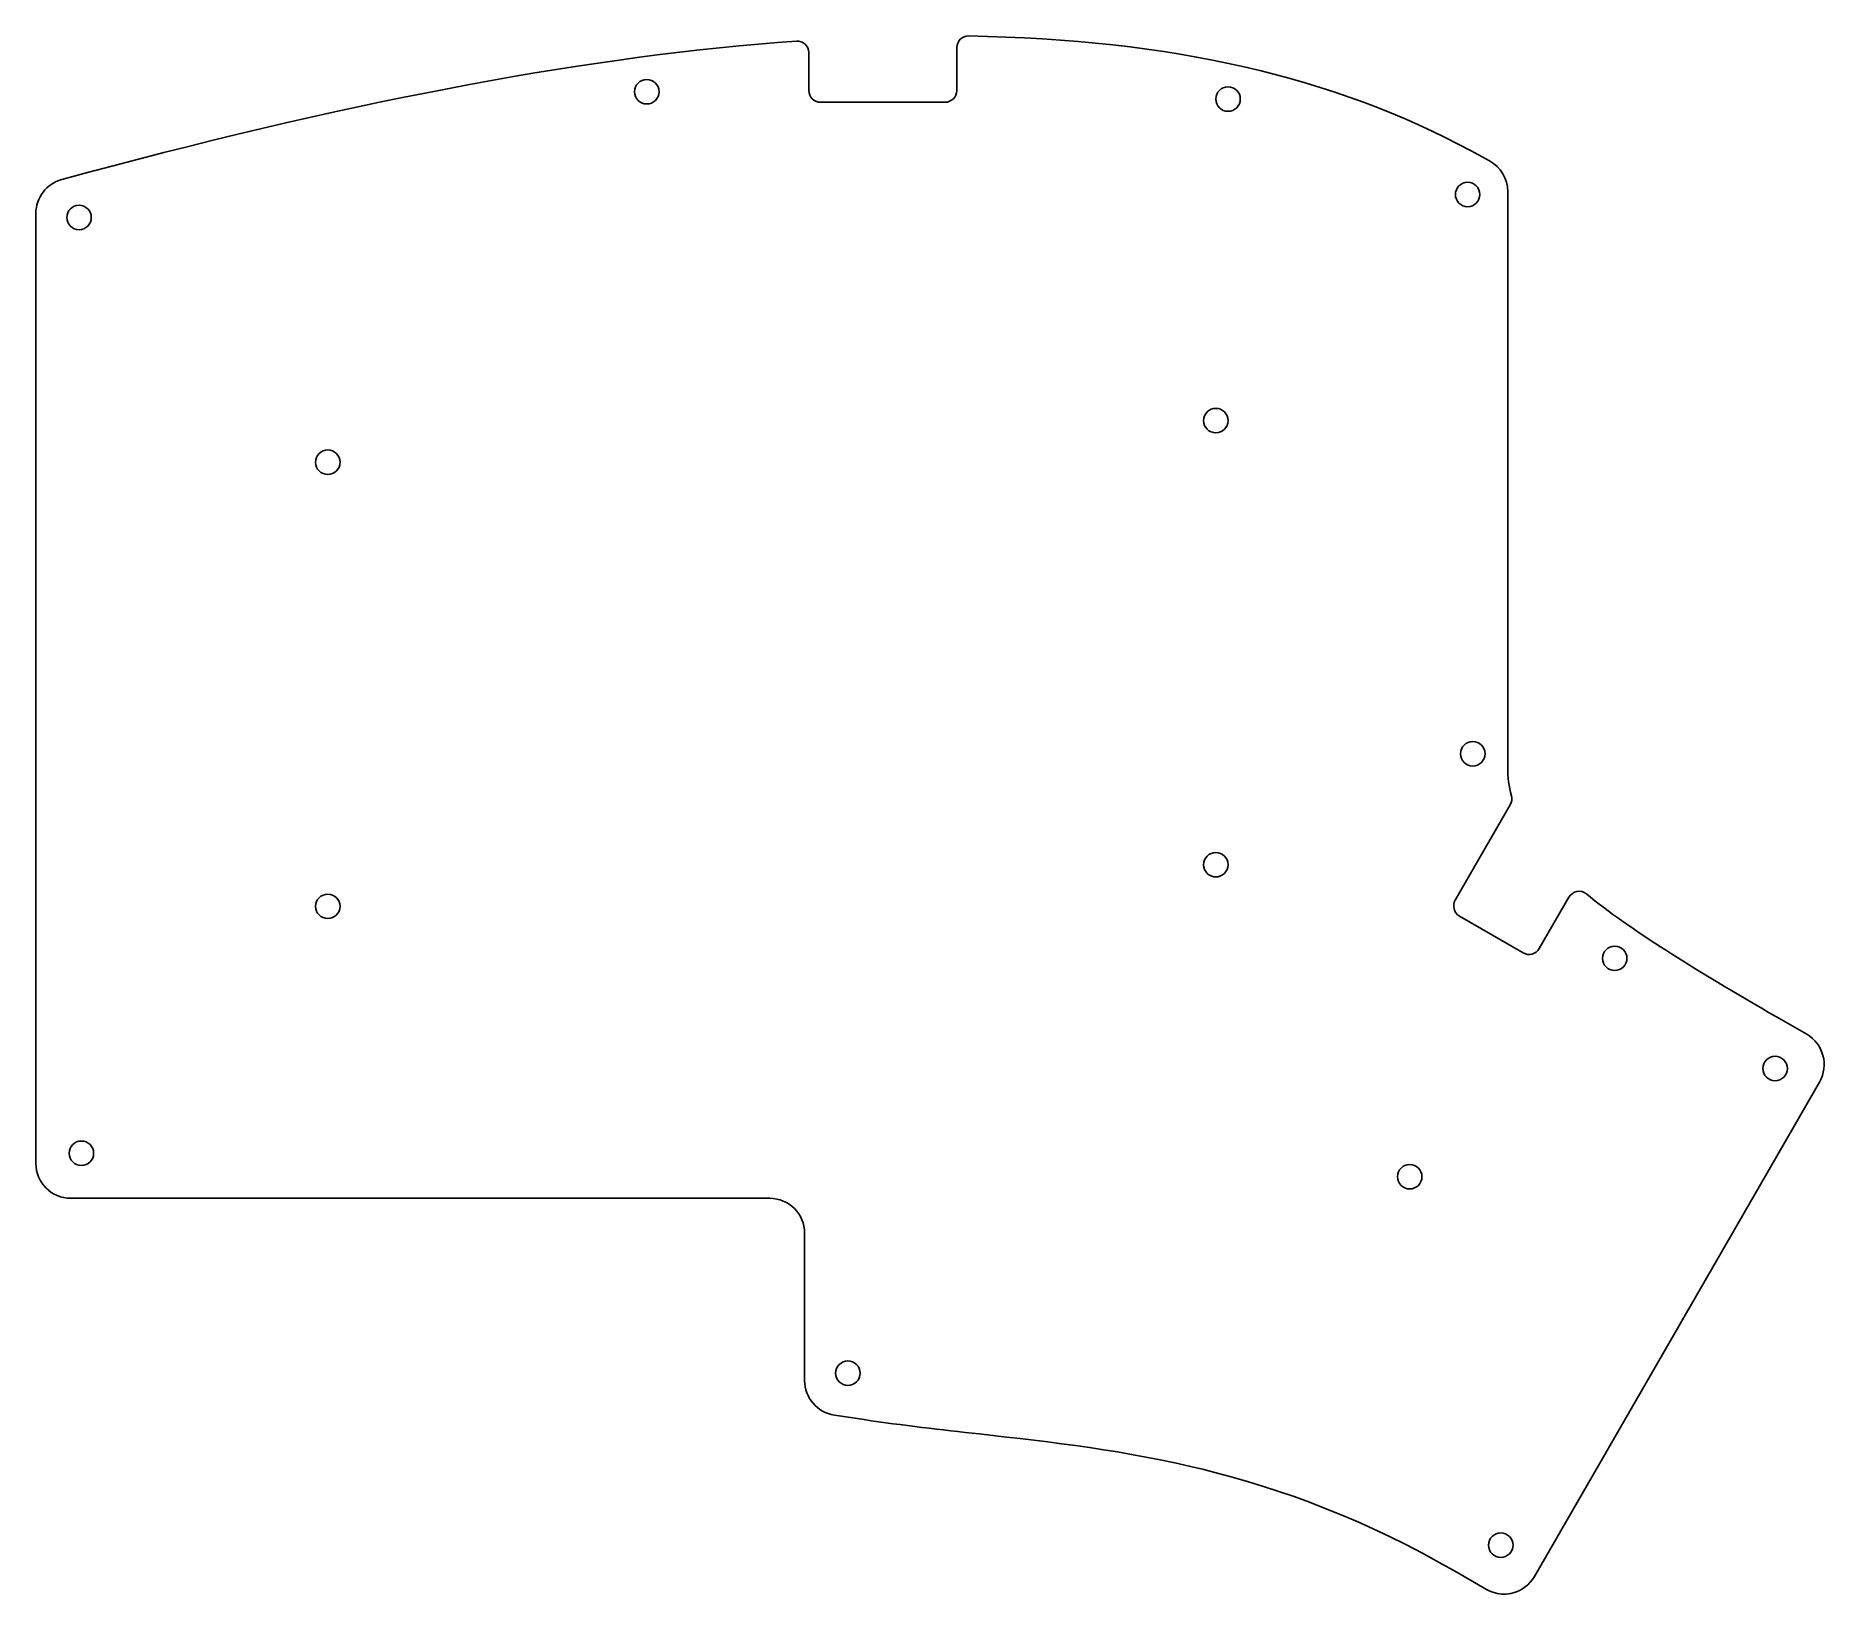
# Model space of a CAD drawing. Extents: x 0 to 6.06, y 0 to 5.27.
import ezdxf

# ---------------------------------------------------------------- set-up
doc = ezdxf.new("R2010")
doc.units = 0
doc.header["$MEASUREMENT"] = 0
doc.layers.get('0').update_dxf_attribs({"linetype": 'CONTINUOUS'})

msp = doc.modelspace()

# ---------------------------------------------------------------- linework, layer by layer
at = {"color": 131}
for p, q in [((2.6152, 5.0825), (2.6152, 5.2104)), ((3.1152, 5.2274), (3.1152, 5.0825)), ((3.0757, 5.0429), (2.6548, 5.0429)), ((4.9146, 4.845), (4.8528, 4.8785)), ((0.1788, 4.8052), (0.0914, 4.7817)), ((4.9765, 2.7959), (4.9765, 4.7412)), ((0.004, 4.6676), (0.004, 1.459)), ((4.799, 2.348), (4.985, 2.6702)), ((5.1831, 2.3582), (5.0826, 2.1842)), ((5.0289, 2.1698), (4.8134, 2.2942)), ((5.9864, 1.8948), (5.8842, 1.9538)), ((5.9864, 1.8948), (5.9864, 1.8948)), ((5.0663, 0.0631), (6.0297, 1.7335)), ((0.1221, 1.3409), (2.4832, 1.3409)), ((2.6012, 1.2228), (2.6012, 0.7255)), ((2.7016, 0.6088), (2.802, 0.5935)), ((4.8026, 0.0789), (4.9049, 0.0198))]:
    msp.add_line(p, q, dxfattribs=at)
at = {"color": 12}
for p, q in [((2.1092, 5.0784), (2.1092, 5.0784)), ((4.073, 5.0537), (4.073, 5.0537)), ((4.8823, 4.7314), (4.8823, 4.7314)), ((0.1914, 4.6537), (0.1914, 4.6537)), ((4.0316, 3.9677), (4.0316, 3.9677)), ((1.0316, 3.827), (1.0316, 3.827)), ((4.8997, 2.8423), (4.8997, 2.8423)), ((4.0316, 2.4677), (4.0316, 2.4677)), ((1.0316, 2.327), (1.0316, 2.327)), ((5.3792, 2.1514), (5.3792, 2.1514)), ((5.9211, 1.7793), (5.9211, 1.7793)), ((0.1992, 1.4931), (0.1992, 1.4931)), ((4.6866, 1.4139), (4.6866, 1.4139)), ((2.7886, 0.7503), (2.7886, 0.7503)), ((4.9943, 0.1693), (4.9943, 0.1693))]:
    msp.add_line(p, q, dxfattribs=at)
at = {"color": 131}
for points in [[(2.5732, 5.2497), (1.895, 5.2014), (1.1061, 5.0547), (0.1788, 4.8052)], [(2.6152, 5.2104), (2.6152, 5.2332), (2.596, 5.2513), (2.5732, 5.2497)], [(3.1552, 5.2667), (3.1332, 5.2671), (3.1152, 5.2493), (3.1152, 5.2274)], [(4.8528, 4.8785), (4.3919, 5.1283), (3.8358, 5.2555), (3.1552, 5.2667)], [(2.6548, 5.0429), (2.6329, 5.0429), (2.6152, 5.0606), (2.6152, 5.0825)], [(3.1152, 5.0825), (3.1152, 5.0606), (3.0975, 5.0429), (3.0757, 5.0429)], [(4.9765, 4.7412), (4.9765, 4.7845), (4.9527, 4.8244), (4.9146, 4.845)], [(0.0914, 4.7817), (0.0398, 4.7678), (0.004, 4.721), (0.004, 4.6676)], [(4.9888, 2.7006), (4.9806, 2.7317), (4.9765, 2.7633), (4.9765, 2.7959)], [(4.985, 2.6702), (4.9904, 2.6794), (4.9915, 2.6903), (4.9888, 2.7006)], [(5.2421, 2.3689), (5.2233, 2.3842), (5.1953, 2.3792), (5.1831, 2.3582)], [(5.8842, 1.9538), (5.6018, 2.1169), (5.3899, 2.2485), (5.2421, 2.3689)], [(4.8134, 2.2942), (4.7945, 2.3051), (4.7881, 2.3292), (4.799, 2.348)], [(5.0826, 2.1842), (5.0718, 2.1654), (5.0477, 2.1589), (5.0289, 2.1698)], [(6.0297, 1.7335), (6.0622, 1.79), (6.0429, 1.8622), (5.9864, 1.8948)], [(0.004, 1.459), (0.004, 1.3937), (0.0569, 1.3409), (0.1221, 1.3409)], [(2.4832, 1.3409), (2.5484, 1.3409), (2.6012, 1.288), (2.6012, 1.2228)], [(2.6012, 0.7255), (2.6012, 0.6672), (2.6439, 0.6175), (2.7016, 0.6088)], [(2.802, 0.5935), (2.9318, 0.5738), (3.0634, 0.5592), (3.1911, 0.5449)], [(3.1911, 0.5449), (3.681, 0.4903), (4.1874, 0.4338), (4.8026, 0.0789)], [(4.9945, 0.008), (5.0248, 0.0162), (5.0506, 0.036), (5.0663, 0.0631)], [(4.9049, 0.0198), (4.923, 0.0094), (4.9434, 0.004), (4.9639, 0.004)], [(4.9639, 0.004), (4.9742, 0.004), (4.9845, 0.0053), (4.9945, 0.008)]]:
    msp.add_open_spline(points, degree=3, dxfattribs=at)
at = {"color": 12}
for points in [[(2.0265, 5.0784), (2.0265, 5.1013), (2.045, 5.1198), (2.0678, 5.1198)], [(2.0678, 5.1198), (2.0907, 5.1198), (2.1092, 5.1013), (2.1092, 5.0784)], [(3.9903, 5.0537), (3.9903, 5.0765), (4.0088, 5.095), (4.0316, 5.095)], [(4.0316, 5.095), (4.0544, 5.095), (4.073, 5.0765), (4.073, 5.0537)], [(2.0678, 5.0371), (2.045, 5.0371), (2.0265, 5.0556), (2.0265, 5.0784)], [(2.1092, 5.0784), (2.1092, 5.0556), (2.0907, 5.0371), (2.0678, 5.0371)], [(4.0316, 5.0123), (4.0088, 5.0123), (3.9903, 5.0308), (3.9903, 5.0537)], [(4.073, 5.0537), (4.073, 5.0308), (4.0544, 5.0123), (4.0316, 5.0123)], [(4.7996, 4.7314), (4.7996, 4.7542), (4.8181, 4.7727), (4.841, 4.7727)], [(4.841, 4.6901), (4.8181, 4.6901), (4.7996, 4.7086), (4.7996, 4.7314)], [(4.841, 4.7727), (4.8638, 4.7727), (4.8823, 4.7542), (4.8823, 4.7314)], [(4.8823, 4.7314), (4.8823, 4.7086), (4.8638, 4.6901), (4.841, 4.6901)], [(0.1087, 4.6537), (0.1087, 4.6765), (0.1272, 4.695), (0.15, 4.695)], [(0.15, 4.695), (0.1728, 4.695), (0.1914, 4.6765), (0.1914, 4.6537)], [(0.15, 4.6124), (0.1272, 4.6124), (0.1087, 4.6309), (0.1087, 4.6537)], [(0.1914, 4.6537), (0.1914, 4.6309), (0.1728, 4.6124), (0.15, 4.6124)], [(3.9489, 3.9677), (3.9489, 3.9905), (3.9674, 4.009), (3.9903, 4.009)], [(3.9903, 4.009), (4.0131, 4.009), (4.0316, 3.9905), (4.0316, 3.9677)], [(3.9903, 3.9263), (3.9674, 3.9263), (3.9489, 3.9448), (3.9489, 3.9677)], [(4.0316, 3.9677), (4.0316, 3.9448), (4.0131, 3.9263), (3.9903, 3.9263)], [(0.9489, 3.827), (0.9489, 3.8499), (0.9674, 3.8684), (0.9903, 3.8684)], [(0.9903, 3.7857), (0.9674, 3.7857), (0.9489, 3.8042), (0.9489, 3.827)], [(0.9903, 3.8684), (1.0131, 3.8684), (1.0316, 3.8499), (1.0316, 3.827)], [(1.0316, 3.827), (1.0316, 3.8042), (1.0131, 3.7857), (0.9903, 3.7857)], [(4.817, 2.8423), (4.817, 2.8652), (4.8355, 2.8837), (4.8583, 2.8837)], [(4.8583, 2.8837), (4.8811, 2.8837), (4.8997, 2.8652), (4.8997, 2.8423)], [(4.8583, 2.801), (4.8355, 2.801), (4.817, 2.8195), (4.817, 2.8423)], [(4.8997, 2.8423), (4.8997, 2.8195), (4.8811, 2.801), (4.8583, 2.801)], [(3.9489, 2.4677), (3.9489, 2.4905), (3.9674, 2.509), (3.9903, 2.509)], [(3.9903, 2.509), (4.0131, 2.509), (4.0316, 2.4905), (4.0316, 2.4677)], [(3.9903, 2.4263), (3.9674, 2.4263), (3.9489, 2.4448), (3.9489, 2.4677)], [(4.0316, 2.4677), (4.0316, 2.4448), (4.0131, 2.4263), (3.9903, 2.4263)], [(0.9489, 2.327), (0.9489, 2.3499), (0.9674, 2.3684), (0.9903, 2.3684)], [(0.9903, 2.3684), (1.0131, 2.3684), (1.0316, 2.3499), (1.0316, 2.327)], [(0.9903, 2.2857), (0.9674, 2.2857), (0.9489, 2.3042), (0.9489, 2.327)], [(1.0316, 2.327), (1.0316, 2.3042), (1.0131, 2.2857), (0.9903, 2.2857)], [(5.2965, 2.1514), (5.2965, 2.1742), (5.315, 2.1927), (5.3378, 2.1927)], [(5.3378, 2.1927), (5.3607, 2.1927), (5.3792, 2.1742), (5.3792, 2.1514)], [(5.3378, 2.1101), (5.315, 2.1101), (5.2965, 2.1286), (5.2965, 2.1514)], [(5.3792, 2.1514), (5.3792, 2.1286), (5.3607, 2.1101), (5.3378, 2.1101)], [(5.8384, 1.7793), (5.8384, 1.8021), (5.8569, 1.8206), (5.8797, 1.8206)], [(5.8797, 1.8206), (5.9026, 1.8206), (5.9211, 1.8021), (5.9211, 1.7793)], [(5.8797, 1.738), (5.8569, 1.738), (5.8384, 1.7565), (5.8384, 1.7793)], [(5.9211, 1.7793), (5.9211, 1.7565), (5.9026, 1.738), (5.8797, 1.738)], [(0.1165, 1.4931), (0.1165, 1.5159), (0.135, 1.5344), (0.1578, 1.5344)], [(0.1578, 1.5344), (0.1806, 1.5344), (0.1992, 1.5159), (0.1992, 1.4931)], [(0.1578, 1.4518), (0.135, 1.4518), (0.1165, 1.4703), (0.1165, 1.4931)], [(0.1992, 1.4931), (0.1992, 1.4703), (0.1806, 1.4518), (0.1578, 1.4518)], [(4.6039, 1.4139), (4.6039, 1.4367), (4.6225, 1.4552), (4.6453, 1.4552)], [(4.6453, 1.4552), (4.6681, 1.4552), (4.6866, 1.4367), (4.6866, 1.4139)], [(4.6453, 1.3726), (4.6225, 1.3726), (4.6039, 1.3911), (4.6039, 1.4139)], [(4.6866, 1.4139), (4.6866, 1.3911), (4.6681, 1.3726), (4.6453, 1.3726)], [(2.7059, 0.7503), (2.7059, 0.7732), (2.7244, 0.7917), (2.7472, 0.7917)], [(2.7472, 0.7917), (2.77, 0.7917), (2.7886, 0.7732), (2.7886, 0.7503)], [(2.7472, 0.709), (2.7244, 0.709), (2.7059, 0.7275), (2.7059, 0.7503)], [(2.7886, 0.7503), (2.7886, 0.7275), (2.77, 0.709), (2.7472, 0.709)], [(4.9116, 0.1693), (4.9116, 0.1922), (4.9301, 0.2107), (4.953, 0.2107)], [(4.953, 0.2107), (4.9757, 0.2107), (4.9943, 0.1922), (4.9943, 0.1693)], [(4.953, 0.128), (4.9301, 0.128), (4.9116, 0.1465), (4.9116, 0.1693)], [(4.9943, 0.1693), (4.9943, 0.1465), (4.9757, 0.128), (4.953, 0.128)]]:
    msp.add_open_spline(points, degree=3, dxfattribs=at)

doc.saveas('drawing.dxf')
